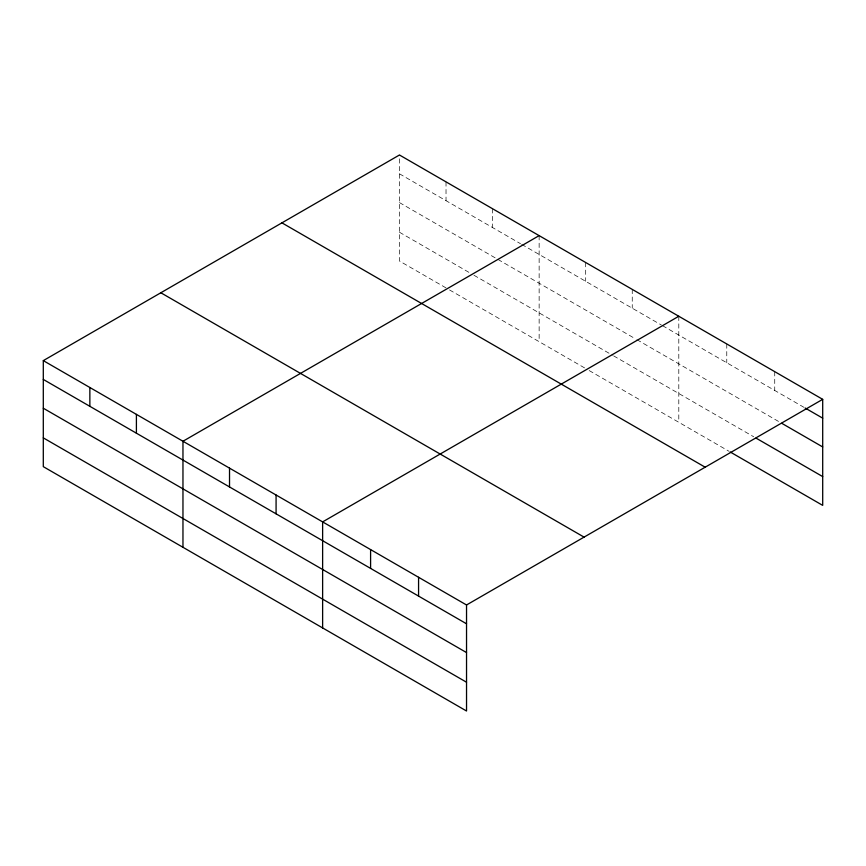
<?xml version="1.0" encoding="UTF-8"?>
<svg xmlns="http://www.w3.org/2000/svg" width="866" height="866" viewBox="0 0 866 866"><rect width="100%" height="100%" fill="white"/><g stroke="black" fill="none" stroke-linecap="round" stroke-linejoin="round"><path stroke-width="0.65" stroke-dasharray="4.33 3.25" d="M446.022 287.902L399.464 261.023L399.464 154.992M399.464 173.806L520.509 243.692M521.678 244.364L661.343 324.999M662.512 325.67L803.984 407.345M399.464 202.59L635.741 338.996M636.9 339.667L779.411 421.948M399.464 232.24L469.296 272.563M473.962 275.247L612.457 355.212M613.626 355.883L753.68 436.745M449.519 289.926L585.687 368.537M589.183 370.561L729.107 451.338M774.734 371.644L774.734 390.458M726.769 343.954L726.769 362.767M678.803 316.263L678.803 422.294M632.245 289.385L632.245 308.199M585.687 262.506L585.687 281.32M539.139 235.628L539.139 341.659M492.581 208.749L492.581 227.563M446.022 181.871L446.022 200.685"/><path stroke-width="1.3" d="M466.536 652.574L466.536 604.977L43.3 360.624L43.3 466.655L466.536 711.008L466.536 652.574L43.3 408.222M730.276 452.02L822.7 505.376L822.7 399.345L399.464 154.992L43.3 360.624M539.139 235.628L182.964 441.259L182.964 547.29M678.803 316.263L322.628 521.895L322.628 627.926M466.536 604.977L822.7 399.345M805.153 408.027L822.7 418.159M781.749 423.301L822.7 446.943M756.018 438.099L822.7 476.592M281.937 222.854L705.162 467.196M160.838 292.762L584.063 537.115M43.3 379.438L466.536 623.791M43.3 437.871L466.536 682.224M418.57 577.276L418.57 596.089M370.594 549.585L370.594 568.399M276.081 495.016L276.081 513.83M229.522 468.138L229.522 486.952M136.406 414.381L136.406 433.195M89.858 387.503L89.858 406.316"/></g></svg>
